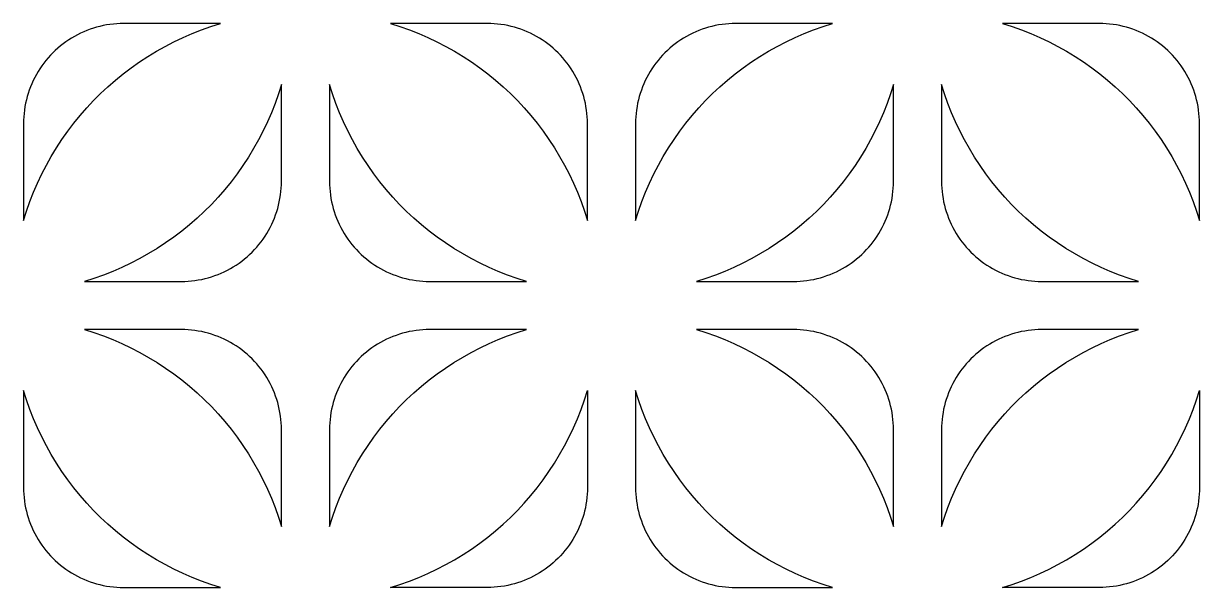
# Model space of a CAD drawing. Header units: millimetres. Extents: x 16455 to 19688, y 4050 to 7284.
# Drawn here: x 17269 to 18055, y 5683 to 6060 of the extents above; entities that cross this region are included whole.
import ezdxf

# ---------------------------------------------------------------- set-up
doc = ezdxf.new("R2010")
doc.units = ezdxf.units.MM
doc.layers.get('0').update_dxf_attribs({"color": 1, "true_color": 0xff0000})

msp = doc.modelspace()

# ---------------------------------------------------------------- linework, layer by layer
for points in [[(17335.53, 6060.34), (17333.25, 6060.3), (17330.96, 6060.18), (17328.69, 6059.98), (17326.42, 6059.71), (17324.16, 6059.36), (17321.91, 6058.94), (17319.68, 6058.43), (17317.47, 6057.85), (17315.28, 6057.2), (17313.11, 6056.47), (17310.97, 6055.67), (17308.86, 6054.79), (17306.78, 6053.85), (17304.73, 6052.83), (17302.72, 6051.74), (17300.75, 6050.59), (17298.82, 6049.37), (17296.93, 6048.08), (17295.08, 6046.73), (17293.28, 6045.32), (17291.54, 6043.85), (17289.84, 6042.32), (17288.19, 6040.73), (17286.61, 6039.08), (17285.07, 6037.39), (17283.6, 6035.64), (17282.19, 6033.84), (17280.84, 6032), (17279.55, 6030.11), (17278.33, 6028.17), (17277.18, 6026.2), (17276.09, 6024.19), (17275.07, 6022.14), (17274.13, 6020.06), (17273.25, 6017.95), (17272.45, 6015.81), (17271.72, 6013.64), (17271.07, 6011.45), (17270.49, 6009.24), (17269.99, 6007.01), (17269.56, 6004.76), (17269.21, 6002.5), (17268.94, 6000.23), (17268.74, 5997.96), (17268.63, 5995.67), (17268.59, 5993.39)], [(17268.59, 5928.56), (17270.6, 5934.95), (17272.83, 5941.26), (17275.28, 5947.5), (17277.94, 5953.65), (17280.81, 5959.7), (17283.89, 5965.65), (17287.16, 5971.49), (17290.64, 5977.22), (17294.31, 5982.82), (17298.17, 5988.29), (17302.21, 5993.63), (17306.44, 5998.83), (17310.84, 6003.88), (17315.41, 6008.78), (17320.15, 6013.51), (17325.04, 6018.08), (17330.09, 6022.48), (17335.29, 6026.71), (17340.63, 6030.75), (17346.1, 6034.61), (17351.7, 6038.28), (17357.43, 6041.76), (17363.27, 6045.03), (17369.22, 6048.11), (17375.28, 6050.98), (17381.42, 6053.64), (17387.66, 6056.09), (17393.97, 6058.32), (17400.36, 6060.34)], [(17400.36, 6060.34), (17335.53, 6060.34)], [(17578.8, 6060.34), (17513.97, 6060.34)], [(17513.97, 6060.34), (17520.36, 6058.32), (17526.67, 6056.09), (17532.91, 6053.64), (17539.05, 6050.98), (17545.11, 6048.11), (17551.06, 6045.03), (17556.9, 6041.76), (17562.62, 6038.28), (17568.23, 6034.61), (17573.7, 6030.75), (17579.04, 6026.71), (17584.24, 6022.48), (17589.29, 6018.08), (17594.18, 6013.51), (17598.92, 6008.78), (17603.49, 6003.88), (17607.89, 5998.83), (17612.12, 5993.63), (17616.16, 5988.29), (17620.02, 5982.82), (17623.69, 5977.22), (17627.16, 5971.49), (17630.44, 5965.65), (17633.52, 5959.7), (17636.39, 5953.65), (17639.05, 5947.5), (17641.49, 5941.26), (17643.73, 5934.95), (17645.74, 5928.56)], [(17645.74, 5993.39), (17645.7, 5995.67), (17645.59, 5997.96), (17645.39, 6000.23), (17645.12, 6002.5), (17644.77, 6004.76), (17644.34, 6007.01), (17643.84, 6009.24), (17643.26, 6011.45), (17642.61, 6013.64), (17641.88, 6015.81), (17641.07, 6017.95), (17640.2, 6020.06), (17639.25, 6022.14), (17638.24, 6024.19), (17637.15, 6026.2), (17636, 6028.17), (17634.78, 6030.11), (17633.49, 6032), (17632.14, 6033.84), (17630.73, 6035.64), (17629.25, 6037.39), (17627.72, 6039.08), (17626.13, 6040.73), (17624.49, 6042.32), (17622.79, 6043.85), (17621.05, 6045.32), (17619.25, 6046.73), (17617.4, 6048.08), (17615.51, 6049.37), (17613.58, 6050.59), (17611.61, 6051.74), (17609.6, 6052.83), (17607.55, 6053.85), (17605.47, 6054.79), (17603.36, 6055.67), (17601.21, 6056.47), (17599.05, 6057.2), (17596.86, 6057.85), (17594.65, 6058.43), (17592.42, 6058.94), (17590.17, 6059.36), (17587.91, 6059.71), (17585.64, 6059.98), (17583.36, 6060.18), (17581.08, 6060.3), (17578.8, 6060.34)], [(17744.87, 6060.34), (17742.59, 6060.3), (17740.3, 6060.18), (17738.03, 6059.98), (17735.76, 6059.71), (17733.5, 6059.36), (17731.25, 6058.94), (17729.02, 6058.43), (17726.81, 6057.85), (17724.62, 6057.2), (17722.45, 6056.47), (17720.31, 6055.67), (17718.2, 6054.79), (17716.12, 6053.85), (17714.07, 6052.83), (17712.06, 6051.74), (17710.09, 6050.59), (17708.15, 6049.37), (17706.26, 6048.08), (17704.42, 6046.73), (17702.62, 6045.32), (17700.87, 6043.85), (17699.18, 6042.32), (17697.53, 6040.73), (17695.94, 6039.08), (17694.41, 6037.39), (17692.94, 6035.64), (17691.53, 6033.84), (17690.18, 6032), (17688.89, 6030.11), (17687.67, 6028.17), (17686.52, 6026.2), (17685.43, 6024.19), (17684.41, 6022.14), (17683.47, 6020.06), (17682.59, 6017.95), (17681.79, 6015.81), (17681.06, 6013.64), (17680.41, 6011.45), (17679.83, 6009.24), (17679.33, 6007.01), (17678.9, 6004.76), (17678.55, 6002.5), (17678.28, 6000.23), (17678.08, 5997.96), (17677.96, 5995.67), (17677.92, 5993.39)], [(17677.92, 5928.56), (17679.94, 5934.95), (17682.17, 5941.26), (17684.62, 5947.5), (17687.28, 5953.65), (17690.15, 5959.7), (17693.23, 5965.65), (17696.5, 5971.49), (17699.98, 5977.22), (17703.65, 5982.82), (17707.51, 5988.29), (17711.55, 5993.63), (17715.78, 5998.83), (17720.18, 6003.88), (17724.75, 6008.78), (17729.48, 6013.51), (17734.38, 6018.08), (17739.43, 6022.48), (17744.63, 6026.71), (17749.97, 6030.75), (17755.44, 6034.61), (17761.04, 6038.28), (17766.77, 6041.76), (17772.61, 6045.03), (17778.56, 6048.11), (17784.61, 6050.98), (17790.76, 6053.64), (17797, 6056.09), (17803.31, 6058.32), (17809.7, 6060.34)], [(17809.7, 6060.34), (17744.87, 6060.34)], [(17988.13, 6060.34), (17923.31, 6060.34)], [(17923.31, 6060.34), (17929.7, 6058.32), (17936.01, 6056.09), (17942.25, 6053.64), (17948.39, 6050.98), (17954.44, 6048.11), (17960.4, 6045.03), (17966.24, 6041.76), (17971.96, 6038.28), (17977.57, 6034.61), (17983.04, 6030.75), (17988.38, 6026.71), (17993.58, 6022.48), (17998.63, 6018.08), (18003.52, 6013.51), (18008.26, 6008.78), (18012.83, 6003.88), (18017.23, 5998.83), (18021.46, 5993.63), (18025.5, 5988.29), (18029.36, 5982.82), (18033.03, 5977.22), (18036.5, 5971.49), (18039.78, 5965.65), (18042.86, 5959.7), (18045.73, 5953.65), (18048.39, 5947.5), (18050.83, 5941.26), (18053.07, 5934.95), (18055.08, 5928.56)], [(18055.08, 5993.39), (18055.04, 5995.67), (18054.93, 5997.96), (18054.73, 6000.23), (18054.46, 6002.5), (18054.11, 6004.76), (18053.68, 6007.01), (18053.18, 6009.24), (18052.6, 6011.45), (18051.94, 6013.64), (18051.22, 6015.81), (18050.41, 6017.95), (18049.54, 6020.06), (18048.59, 6022.14), (18047.58, 6024.19), (18046.49, 6026.2), (18045.34, 6028.17), (18044.11, 6030.11), (18042.83, 6032), (18041.48, 6033.84), (18040.07, 6035.64), (18038.59, 6037.39), (18037.06, 6039.08), (18035.47, 6040.73), (18033.83, 6042.32), (18032.13, 6043.85), (18030.38, 6045.32), (18028.59, 6046.73), (18026.74, 6048.08), (18024.85, 6049.37), (18022.92, 6050.59), (18020.95, 6051.74), (18018.93, 6052.83), (18016.89, 6053.85), (18014.81, 6054.79), (18012.69, 6055.67), (18010.55, 6056.47), (18008.39, 6057.2), (18006.2, 6057.85), (18003.99, 6058.43), (18001.76, 6058.94), (17999.51, 6059.36), (17997.25, 6059.71), (17994.98, 6059.98), (17992.7, 6060.18), (17990.42, 6060.3), (17988.13, 6060.34)], [(17441.07, 6019.62), (17439.06, 6013.23), (17436.82, 6006.92), (17434.38, 6000.68), (17431.72, 5994.54), (17428.85, 5988.49), (17425.77, 5982.53), (17422.5, 5976.69), (17419.02, 5970.97), (17415.35, 5965.36), (17411.49, 5959.89), (17407.45, 5954.55), (17403.22, 5949.35), (17398.82, 5944.3), (17394.25, 5939.41), (17389.51, 5934.67), (17384.62, 5930.1), (17379.57, 5925.7), (17374.37, 5921.47), (17369.03, 5917.43), (17363.56, 5913.57), (17357.95, 5909.9), (17352.23, 5906.43), (17346.39, 5903.15), (17340.44, 5900.07), (17334.38, 5897.2), (17328.24, 5894.54), (17322, 5892.1), (17315.69, 5889.86), (17309.3, 5887.85)], [(17441.07, 5954.8), (17441.07, 6019.62)], [(17605.03, 5887.85), (17598.64, 5889.86), (17592.33, 5892.1), (17586.09, 5894.54), (17579.94, 5897.2), (17573.89, 5900.07), (17567.94, 5903.15), (17562.1, 5906.43), (17556.37, 5909.9), (17550.77, 5913.57), (17545.3, 5917.43), (17539.96, 5921.47), (17534.76, 5925.7), (17529.71, 5930.1), (17524.81, 5934.67), (17520.08, 5939.41), (17515.51, 5944.3), (17511.11, 5949.35), (17506.88, 5954.55), (17502.84, 5959.89), (17498.98, 5965.36), (17495.31, 5970.97), (17491.83, 5976.69), (17488.56, 5982.53), (17485.48, 5988.49), (17482.61, 5994.54), (17479.95, 6000.68), (17477.5, 6006.92), (17475.27, 6013.23), (17473.26, 6019.62)], [(17473.26, 6019.62), (17473.26, 5954.8)], [(17850.41, 6019.62), (17848.4, 6013.23), (17846.16, 6006.92), (17843.72, 6000.68), (17841.06, 5994.54), (17838.19, 5988.49), (17835.11, 5982.53), (17831.83, 5976.69), (17828.36, 5970.97), (17824.69, 5965.36), (17820.83, 5959.89), (17816.79, 5954.55), (17812.56, 5949.35), (17808.16, 5944.3), (17803.59, 5939.41), (17798.85, 5934.67), (17793.96, 5930.1), (17788.91, 5925.7), (17783.71, 5921.47), (17778.37, 5917.43), (17772.9, 5913.57), (17767.29, 5909.9), (17761.57, 5906.43), (17755.73, 5903.15), (17749.78, 5900.07), (17743.72, 5897.2), (17737.58, 5894.54), (17731.34, 5892.1), (17725.03, 5889.86), (17718.64, 5887.85)], [(17850.41, 5954.8), (17850.41, 6019.62)], [(18014.37, 5887.85), (18007.98, 5889.86), (18001.67, 5892.1), (17995.43, 5894.54), (17989.28, 5897.2), (17983.23, 5900.07), (17977.28, 5903.15), (17971.44, 5906.43), (17965.71, 5909.9), (17960.11, 5913.57), (17954.64, 5917.43), (17949.3, 5921.47), (17944.1, 5925.7), (17939.05, 5930.1), (17934.15, 5934.67), (17929.42, 5939.41), (17924.85, 5944.3), (17920.45, 5949.35), (17916.22, 5954.55), (17912.18, 5959.89), (17908.32, 5965.36), (17904.65, 5970.97), (17901.17, 5976.69), (17897.89, 5982.53), (17894.82, 5988.49), (17891.95, 5994.54), (17889.29, 6000.68), (17886.84, 6006.92), (17884.61, 6013.23), (17882.59, 6019.62)], [(17882.59, 6019.62), (17882.59, 5954.8)], [(17268.59, 5993.39), (17268.59, 5928.56)], [(17645.74, 5928.56), (17645.74, 5993.39)], [(17677.92, 5993.39), (17677.92, 5928.56)], [(18055.08, 5928.56), (18055.08, 5993.39)], [(17374.13, 5887.85), (17376.41, 5887.89), (17378.69, 5888), (17380.97, 5888.2), (17383.24, 5888.47), (17385.5, 5888.82), (17387.75, 5889.25), (17389.98, 5889.75), (17392.19, 5890.33), (17394.38, 5890.99), (17396.55, 5891.71), (17398.69, 5892.52), (17400.8, 5893.39), (17402.88, 5894.34), (17404.93, 5895.35), (17406.94, 5896.44), (17408.91, 5897.59), (17410.84, 5898.82), (17412.73, 5900.1), (17414.58, 5901.45), (17416.38, 5902.86), (17418.12, 5904.34), (17419.82, 5905.87), (17421.46, 5907.46), (17423.05, 5909.1), (17424.58, 5910.8), (17426.06, 5912.55), (17427.47, 5914.34), (17428.82, 5916.19), (17430.11, 5918.08), (17431.33, 5920.01), (17432.48, 5921.98), (17433.57, 5924), (17434.58, 5926.04), (17435.53, 5928.12), (17436.41, 5930.24), (17437.21, 5932.38), (17437.94, 5934.54), (17438.59, 5936.73), (17439.17, 5938.94), (17439.67, 5941.17), (17440.1, 5943.42), (17440.45, 5945.68), (17440.72, 5947.95), (17440.92, 5950.23), (17441.03, 5952.51), (17441.07, 5954.8)], [(17473.26, 5954.8), (17473.29, 5952.51), (17473.41, 5950.23), (17473.61, 5947.95), (17473.88, 5945.68), (17474.23, 5943.42), (17474.66, 5941.17), (17475.16, 5938.94), (17475.74, 5936.73), (17476.39, 5934.54), (17477.12, 5932.38), (17477.92, 5930.24), (17478.8, 5928.12), (17479.74, 5926.04), (17480.76, 5924), (17481.85, 5921.98), (17483, 5920.01), (17484.22, 5918.08), (17485.51, 5916.19), (17486.86, 5914.34), (17488.27, 5912.55), (17489.74, 5910.8), (17491.28, 5909.1), (17492.86, 5907.46), (17494.51, 5905.87), (17496.2, 5904.34), (17497.95, 5902.86), (17499.75, 5901.45), (17501.6, 5900.1), (17503.49, 5898.82), (17505.42, 5897.59), (17507.39, 5896.44), (17509.4, 5895.35), (17511.45, 5894.34), (17513.53, 5893.39), (17515.64, 5892.52), (17517.78, 5891.71), (17519.95, 5890.99), (17522.14, 5890.33), (17524.35, 5889.75), (17526.58, 5889.25), (17528.83, 5888.82), (17531.09, 5888.47), (17533.36, 5888.2), (17535.63, 5888), (17537.92, 5887.89), (17540.2, 5887.85)], [(17783.47, 5887.85), (17785.75, 5887.89), (17788.03, 5888), (17790.31, 5888.2), (17792.58, 5888.47), (17794.84, 5888.82), (17797.09, 5889.25), (17799.32, 5889.75), (17801.53, 5890.33), (17803.72, 5890.99), (17805.88, 5891.71), (17808.02, 5892.52), (17810.14, 5893.39), (17812.22, 5894.34), (17814.27, 5895.35), (17816.28, 5896.44), (17818.25, 5897.59), (17820.18, 5898.82), (17822.07, 5900.1), (17823.92, 5901.45), (17825.71, 5902.86), (17827.46, 5904.34), (17829.16, 5905.87), (17830.8, 5907.46), (17832.39, 5909.1), (17833.92, 5910.8), (17835.4, 5912.55), (17836.81, 5914.34), (17838.16, 5916.19), (17839.44, 5918.08), (17840.67, 5920.01), (17841.82, 5921.98), (17842.91, 5924), (17843.92, 5926.04), (17844.87, 5928.12), (17845.74, 5930.24), (17846.55, 5932.38), (17847.28, 5934.54), (17847.93, 5936.73), (17848.51, 5938.94), (17849.01, 5941.17), (17849.44, 5943.42), (17849.79, 5945.68), (17850.06, 5947.95), (17850.26, 5950.23), (17850.37, 5952.51), (17850.41, 5954.8)], [(17882.59, 5954.8), (17882.63, 5952.51), (17882.75, 5950.23), (17882.95, 5947.95), (17883.22, 5945.68), (17883.57, 5943.42), (17883.99, 5941.17), (17884.5, 5938.94), (17885.08, 5936.73), (17885.73, 5934.54), (17886.46, 5932.38), (17887.26, 5930.24), (17888.14, 5928.12), (17889.08, 5926.04), (17890.1, 5924), (17891.19, 5921.98), (17892.34, 5920.01), (17893.56, 5918.08), (17894.85, 5916.19), (17896.2, 5914.34), (17897.61, 5912.55), (17899.08, 5910.8), (17900.61, 5909.1), (17902.2, 5907.46), (17903.85, 5905.87), (17905.54, 5904.34), (17907.29, 5902.86), (17909.09, 5901.45), (17910.93, 5900.1), (17912.82, 5898.82), (17914.76, 5897.59), (17916.73, 5896.44), (17918.74, 5895.35), (17920.79, 5894.34), (17922.87, 5893.39), (17924.98, 5892.52), (17927.12, 5891.71), (17929.29, 5890.99), (17931.48, 5890.33), (17933.69, 5889.75), (17935.92, 5889.25), (17938.17, 5888.82), (17940.43, 5888.47), (17942.69, 5888.2), (17944.97, 5888), (17947.26, 5887.89), (17949.54, 5887.85)], [(17309.3, 5887.85), (17374.13, 5887.85)], [(17540.2, 5887.85), (17605.03, 5887.85)], [(17718.64, 5887.85), (17783.47, 5887.85)], [(17949.54, 5887.85), (18014.37, 5887.85)], [(17374.13, 5855.67), (17309.3, 5855.67)], [(17309.3, 5855.67), (17315.69, 5853.65), (17322, 5851.42), (17328.24, 5848.97), (17334.38, 5846.31), (17340.44, 5843.44), (17346.39, 5840.37), (17352.23, 5837.09), (17357.95, 5833.61), (17363.56, 5829.94), (17369.03, 5826.08), (17374.37, 5822.04), (17379.57, 5817.81), (17384.62, 5813.41), (17389.51, 5808.84), (17394.25, 5804.11), (17398.82, 5799.21), (17403.22, 5794.16), (17407.45, 5788.96), (17411.49, 5783.63), (17415.35, 5778.15), (17419.02, 5772.55), (17422.5, 5766.82), (17425.77, 5760.98), (17428.85, 5755.03), (17431.72, 5748.98), (17434.38, 5742.83), (17436.82, 5736.6), (17439.06, 5730.28), (17441.07, 5723.89)], [(17441.07, 5788.72), (17441.03, 5791), (17440.92, 5793.29), (17440.72, 5795.57), (17440.45, 5797.84), (17440.1, 5800.09), (17439.67, 5802.34), (17439.17, 5804.57), (17438.59, 5806.78), (17437.94, 5808.97), (17437.21, 5811.14), (17436.41, 5813.28), (17435.53, 5815.39), (17434.58, 5817.47), (17433.57, 5819.52), (17432.48, 5821.53), (17431.33, 5823.5), (17430.11, 5825.44), (17428.82, 5827.33), (17427.47, 5829.17), (17426.06, 5830.97), (17424.58, 5832.72), (17423.05, 5834.41), (17421.46, 5836.06), (17419.82, 5837.65), (17418.12, 5839.18), (17416.38, 5840.65), (17414.58, 5842.06), (17412.73, 5843.41), (17410.84, 5844.7), (17408.91, 5845.92), (17406.94, 5847.07), (17404.93, 5848.16), (17402.88, 5849.18), (17400.8, 5850.12), (17398.69, 5851), (17396.55, 5851.8), (17394.38, 5852.53), (17392.19, 5853.18), (17389.98, 5853.76), (17387.75, 5854.27), (17385.5, 5854.69), (17383.24, 5855.04), (17380.97, 5855.31), (17378.69, 5855.51), (17376.41, 5855.63), (17374.13, 5855.67)], [(17540.2, 5855.67), (17537.92, 5855.63), (17535.63, 5855.51), (17533.36, 5855.31), (17531.09, 5855.04), (17528.83, 5854.69), (17526.58, 5854.27), (17524.35, 5853.76), (17522.14, 5853.18), (17519.95, 5852.53), (17517.78, 5851.8), (17515.64, 5851), (17513.53, 5850.12), (17511.45, 5849.18), (17509.4, 5848.16), (17507.39, 5847.07), (17505.42, 5845.92), (17503.49, 5844.7), (17501.6, 5843.41), (17499.75, 5842.06), (17497.95, 5840.65), (17496.2, 5839.18), (17494.51, 5837.65), (17492.86, 5836.06), (17491.28, 5834.41), (17489.74, 5832.72), (17488.27, 5830.97), (17486.86, 5829.17), (17485.51, 5827.33), (17484.22, 5825.44), (17483, 5823.5), (17481.85, 5821.53), (17480.76, 5819.52), (17479.74, 5817.47), (17478.8, 5815.39), (17477.92, 5813.28), (17477.12, 5811.14), (17476.39, 5808.97), (17475.74, 5806.78), (17475.16, 5804.57), (17474.66, 5802.34), (17474.23, 5800.09), (17473.88, 5797.84), (17473.61, 5795.57), (17473.41, 5793.29), (17473.29, 5791), (17473.26, 5788.72)], [(17473.26, 5723.89), (17475.27, 5730.28), (17477.5, 5736.6), (17479.95, 5742.83), (17482.61, 5748.98), (17485.48, 5755.03), (17488.56, 5760.98), (17491.83, 5766.82), (17495.31, 5772.55), (17498.98, 5778.15), (17502.84, 5783.63), (17506.88, 5788.96), (17511.11, 5794.16), (17515.51, 5799.21), (17520.08, 5804.11), (17524.81, 5808.84), (17529.71, 5813.41), (17534.76, 5817.81), (17539.96, 5822.04), (17545.3, 5826.08), (17550.77, 5829.94), (17556.37, 5833.61), (17562.1, 5837.09), (17567.94, 5840.37), (17573.89, 5843.44), (17579.94, 5846.31), (17586.09, 5848.97), (17592.33, 5851.42), (17598.64, 5853.65), (17605.03, 5855.67)], [(17605.03, 5855.67), (17540.2, 5855.67)], [(17783.47, 5855.67), (17718.64, 5855.67)], [(17718.64, 5855.67), (17725.03, 5853.65), (17731.34, 5851.42), (17737.58, 5848.97), (17743.72, 5846.31), (17749.78, 5843.44), (17755.73, 5840.37), (17761.57, 5837.09), (17767.29, 5833.61), (17772.9, 5829.94), (17778.37, 5826.08), (17783.71, 5822.04), (17788.91, 5817.81), (17793.96, 5813.41), (17798.85, 5808.84), (17803.59, 5804.11), (17808.16, 5799.21), (17812.56, 5794.16), (17816.79, 5788.96), (17820.83, 5783.63), (17824.69, 5778.15), (17828.36, 5772.55), (17831.83, 5766.82), (17835.11, 5760.98), (17838.19, 5755.03), (17841.06, 5748.98), (17843.72, 5742.83), (17846.16, 5736.6), (17848.4, 5730.28), (17850.41, 5723.89)], [(17850.41, 5788.72), (17850.37, 5791), (17850.26, 5793.29), (17850.06, 5795.57), (17849.79, 5797.84), (17849.44, 5800.09), (17849.01, 5802.34), (17848.51, 5804.57), (17847.93, 5806.78), (17847.28, 5808.97), (17846.55, 5811.14), (17845.74, 5813.28), (17844.87, 5815.39), (17843.92, 5817.47), (17842.91, 5819.52), (17841.82, 5821.53), (17840.67, 5823.5), (17839.44, 5825.44), (17838.16, 5827.33), (17836.81, 5829.17), (17835.4, 5830.97), (17833.92, 5832.72), (17832.39, 5834.41), (17830.8, 5836.06), (17829.16, 5837.65), (17827.46, 5839.18), (17825.71, 5840.65), (17823.92, 5842.06), (17822.07, 5843.41), (17820.18, 5844.7), (17818.25, 5845.92), (17816.28, 5847.07), (17814.27, 5848.16), (17812.22, 5849.18), (17810.14, 5850.12), (17808.02, 5851), (17805.88, 5851.8), (17803.72, 5852.53), (17801.53, 5853.18), (17799.32, 5853.76), (17797.09, 5854.27), (17794.84, 5854.69), (17792.58, 5855.04), (17790.31, 5855.31), (17788.03, 5855.51), (17785.75, 5855.63), (17783.47, 5855.67)], [(17949.54, 5855.67), (17947.26, 5855.63), (17944.97, 5855.51), (17942.69, 5855.31), (17940.43, 5855.04), (17938.17, 5854.69), (17935.92, 5854.27), (17933.69, 5853.76), (17931.48, 5853.18), (17929.29, 5852.53), (17927.12, 5851.8), (17924.98, 5851), (17922.87, 5850.12), (17920.79, 5849.18), (17918.74, 5848.16), (17916.73, 5847.07), (17914.76, 5845.92), (17912.82, 5844.7), (17910.93, 5843.41), (17909.09, 5842.06), (17907.29, 5840.65), (17905.54, 5839.18), (17903.85, 5837.65), (17902.2, 5836.06), (17900.61, 5834.41), (17899.08, 5832.72), (17897.61, 5830.97), (17896.2, 5829.17), (17894.85, 5827.33), (17893.56, 5825.44), (17892.34, 5823.5), (17891.19, 5821.53), (17890.1, 5819.52), (17889.08, 5817.47), (17888.14, 5815.39), (17887.26, 5813.28), (17886.46, 5811.14), (17885.73, 5808.97), (17885.08, 5806.78), (17884.5, 5804.57), (17883.99, 5802.34), (17883.57, 5800.09), (17883.22, 5797.84), (17882.95, 5795.57), (17882.75, 5793.29), (17882.63, 5791), (17882.59, 5788.72)], [(17882.59, 5723.89), (17884.61, 5730.28), (17886.84, 5736.6), (17889.29, 5742.83), (17891.95, 5748.98), (17894.82, 5755.03), (17897.89, 5760.98), (17901.17, 5766.82), (17904.65, 5772.55), (17908.32, 5778.15), (17912.18, 5783.63), (17916.22, 5788.96), (17920.45, 5794.16), (17924.85, 5799.21), (17929.42, 5804.11), (17934.15, 5808.84), (17939.05, 5813.41), (17944.1, 5817.81), (17949.3, 5822.04), (17954.64, 5826.08), (17960.11, 5829.94), (17965.71, 5833.61), (17971.44, 5837.09), (17977.28, 5840.37), (17983.23, 5843.44), (17989.28, 5846.31), (17995.43, 5848.97), (18001.67, 5851.42), (18007.98, 5853.65), (18014.37, 5855.67)], [(18014.37, 5855.67), (17949.54, 5855.67)], [(17400.36, 5683.18), (17393.97, 5685.19), (17387.66, 5687.43), (17381.42, 5689.88), (17375.28, 5692.54), (17369.22, 5695.4), (17363.27, 5698.48), (17357.43, 5701.76), (17351.7, 5705.23), (17346.1, 5708.9), (17340.63, 5712.76), (17335.29, 5716.8), (17330.09, 5721.03), (17325.04, 5725.43), (17320.15, 5730), (17315.41, 5734.74), (17310.84, 5739.63), (17306.44, 5744.68), (17302.21, 5749.88), (17298.17, 5755.22), (17294.31, 5760.69), (17290.64, 5766.3), (17287.16, 5772.02), (17283.89, 5777.87), (17280.81, 5783.82), (17277.94, 5789.87), (17275.28, 5796.02), (17272.83, 5802.25), (17270.6, 5808.56), (17268.59, 5814.95)], [(17268.59, 5814.95), (17268.59, 5750.13)], [(17513.97, 5683.18), (17520.36, 5685.19), (17526.67, 5687.43), (17532.91, 5689.88), (17539.05, 5692.54), (17545.11, 5695.4), (17551.06, 5698.48), (17556.9, 5701.76), (17562.62, 5705.23), (17568.23, 5708.9), (17573.7, 5712.76), (17579.04, 5716.8), (17584.24, 5721.03), (17589.29, 5725.43), (17594.18, 5730), (17598.92, 5734.74), (17603.49, 5739.63), (17607.89, 5744.68), (17612.12, 5749.88), (17616.16, 5755.22), (17620.02, 5760.69), (17623.69, 5766.3), (17627.16, 5772.02), (17630.44, 5777.87), (17633.52, 5783.82), (17636.39, 5789.87), (17639.05, 5796.02), (17641.49, 5802.25), (17643.73, 5808.56), (17645.74, 5814.95)], [(17645.74, 5814.95), (17645.74, 5750.13)], [(17809.7, 5683.18), (17803.31, 5685.19), (17797, 5687.43), (17790.76, 5689.88), (17784.61, 5692.54), (17778.56, 5695.4), (17772.61, 5698.48), (17766.77, 5701.76), (17761.04, 5705.23), (17755.44, 5708.9), (17749.97, 5712.76), (17744.63, 5716.8), (17739.43, 5721.03), (17734.38, 5725.43), (17729.48, 5730), (17724.75, 5734.74), (17720.18, 5739.63), (17715.78, 5744.68), (17711.55, 5749.88), (17707.51, 5755.22), (17703.65, 5760.69), (17699.98, 5766.3), (17696.5, 5772.02), (17693.23, 5777.87), (17690.15, 5783.82), (17687.28, 5789.87), (17684.62, 5796.02), (17682.17, 5802.25), (17679.94, 5808.56), (17677.92, 5814.95)], [(17677.92, 5814.95), (17677.92, 5750.13)], [(17923.31, 5683.18), (17929.7, 5685.19), (17936.01, 5687.43), (17942.25, 5689.88), (17948.39, 5692.54), (17954.44, 5695.4), (17960.4, 5698.48), (17966.24, 5701.76), (17971.96, 5705.23), (17977.57, 5708.9), (17983.04, 5712.76), (17988.38, 5716.8), (17993.58, 5721.03), (17998.63, 5725.43), (18003.52, 5730), (18008.26, 5734.74), (18012.83, 5739.63), (18017.23, 5744.68), (18021.46, 5749.88), (18025.5, 5755.22), (18029.36, 5760.69), (18033.03, 5766.3), (18036.5, 5772.02), (18039.78, 5777.87), (18042.86, 5783.82), (18045.73, 5789.87), (18048.39, 5796.02), (18050.83, 5802.25), (18053.07, 5808.56), (18055.08, 5814.95)], [(18055.08, 5814.95), (18055.08, 5750.13)], [(17441.07, 5723.89), (17441.07, 5788.72)], [(17473.26, 5788.72), (17473.26, 5723.89)], [(17850.41, 5723.89), (17850.41, 5788.72)], [(17882.59, 5788.72), (17882.59, 5723.89)], [(17268.59, 5750.13), (17268.63, 5747.84), (17268.74, 5745.56), (17268.94, 5743.28), (17269.21, 5741.01), (17269.56, 5738.75), (17269.99, 5736.5), (17270.49, 5734.28), (17271.07, 5732.06), (17271.72, 5729.87), (17272.45, 5727.71), (17273.25, 5725.57), (17274.13, 5723.45), (17275.07, 5721.37), (17276.09, 5719.33), (17277.18, 5717.31), (17278.33, 5715.34), (17279.55, 5713.41), (17280.84, 5711.52), (17282.19, 5709.67), (17283.6, 5707.88), (17285.07, 5706.13), (17286.61, 5704.43), (17288.19, 5702.79), (17289.84, 5701.2), (17291.54, 5699.67), (17293.28, 5698.19), (17295.08, 5696.78), (17296.93, 5695.43), (17298.82, 5694.15), (17300.75, 5692.93), (17302.72, 5691.77), (17304.73, 5690.68), (17306.78, 5689.67), (17308.86, 5688.72), (17310.97, 5687.85), (17313.11, 5687.04), (17315.28, 5686.32), (17317.47, 5685.66), (17319.68, 5685.08), (17321.91, 5684.58), (17324.16, 5684.15), (17326.42, 5683.8), (17328.69, 5683.53), (17330.96, 5683.34), (17333.25, 5683.22), (17335.53, 5683.18)], [(17645.74, 5750.13), (17645.7, 5747.84), (17645.59, 5745.56), (17645.39, 5743.28), (17645.12, 5741.01), (17644.77, 5738.75), (17644.34, 5736.5), (17643.84, 5734.28), (17643.26, 5732.06), (17642.61, 5729.87), (17641.88, 5727.71), (17641.07, 5725.57), (17640.2, 5723.45), (17639.25, 5721.37), (17638.24, 5719.33), (17637.15, 5717.31), (17636, 5715.34), (17634.78, 5713.41), (17633.49, 5711.52), (17632.14, 5709.67), (17630.73, 5707.88), (17629.25, 5706.13), (17627.72, 5704.43), (17626.13, 5702.79), (17624.49, 5701.2), (17622.79, 5699.67), (17621.05, 5698.19), (17619.25, 5696.78), (17617.4, 5695.43), (17615.51, 5694.15), (17613.58, 5692.93), (17611.61, 5691.77), (17609.6, 5690.68), (17607.55, 5689.67), (17605.47, 5688.72), (17603.36, 5687.85), (17601.21, 5687.04), (17599.05, 5686.32), (17596.86, 5685.66), (17594.65, 5685.08), (17592.42, 5684.58), (17590.17, 5684.15), (17587.91, 5683.8), (17585.64, 5683.53), (17583.36, 5683.34), (17581.08, 5683.22), (17578.8, 5683.18)], [(17677.92, 5750.13), (17677.96, 5747.84), (17678.08, 5745.56), (17678.28, 5743.28), (17678.55, 5741.01), (17678.9, 5738.75), (17679.33, 5736.5), (17679.83, 5734.28), (17680.41, 5732.06), (17681.06, 5729.87), (17681.79, 5727.71), (17682.59, 5725.57), (17683.47, 5723.45), (17684.41, 5721.37), (17685.43, 5719.33), (17686.52, 5717.31), (17687.67, 5715.34), (17688.89, 5713.41), (17690.18, 5711.52), (17691.53, 5709.67), (17692.94, 5707.88), (17694.41, 5706.13), (17695.94, 5704.43), (17697.53, 5702.79), (17699.18, 5701.2), (17700.87, 5699.67), (17702.62, 5698.19), (17704.42, 5696.78), (17706.26, 5695.43), (17708.15, 5694.15), (17710.09, 5692.93), (17712.06, 5691.77), (17714.07, 5690.68), (17716.12, 5689.67), (17718.2, 5688.72), (17720.31, 5687.85), (17722.45, 5687.04), (17724.62, 5686.32), (17726.81, 5685.66), (17729.02, 5685.08), (17731.25, 5684.58), (17733.5, 5684.15), (17735.76, 5683.8), (17738.03, 5683.53), (17740.3, 5683.34), (17742.59, 5683.22), (17744.87, 5683.18)], [(18055.08, 5750.13), (18055.04, 5747.84), (18054.93, 5745.56), (18054.73, 5743.28), (18054.46, 5741.01), (18054.11, 5738.75), (18053.68, 5736.5), (18053.18, 5734.28), (18052.6, 5732.06), (18051.94, 5729.87), (18051.22, 5727.71), (18050.41, 5725.57), (18049.54, 5723.45), (18048.59, 5721.37), (18047.58, 5719.33), (18046.49, 5717.31), (18045.34, 5715.34), (18044.11, 5713.41), (18042.83, 5711.52), (18041.48, 5709.67), (18040.07, 5707.88), (18038.59, 5706.13), (18037.06, 5704.43), (18035.47, 5702.79), (18033.83, 5701.2), (18032.13, 5699.67), (18030.38, 5698.19), (18028.59, 5696.78), (18026.74, 5695.43), (18024.85, 5694.15), (18022.92, 5692.93), (18020.95, 5691.77), (18018.93, 5690.68), (18016.89, 5689.67), (18014.81, 5688.72), (18012.69, 5687.85), (18010.55, 5687.04), (18008.39, 5686.32), (18006.2, 5685.66), (18003.99, 5685.08), (18001.76, 5684.58), (17999.51, 5684.15), (17997.25, 5683.8), (17994.98, 5683.53), (17992.7, 5683.34), (17990.42, 5683.22), (17988.13, 5683.18)], [(17335.53, 5683.18), (17400.36, 5683.18)], [(17578.8, 5683.18), (17513.97, 5683.18)], [(17744.87, 5683.18), (17809.7, 5683.18)], [(17988.13, 5683.18), (17923.31, 5683.18)]]:
    msp.add_lwpolyline(points)

doc.saveas('drawing.dxf')
